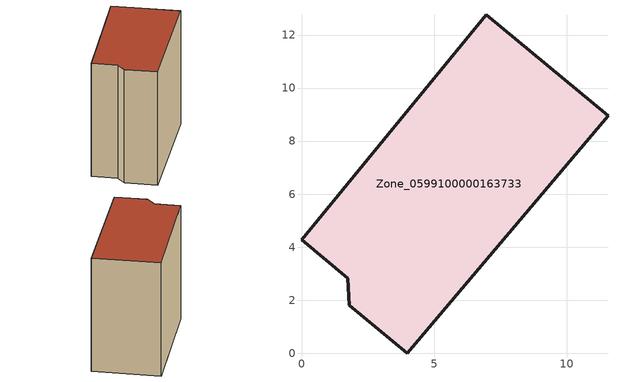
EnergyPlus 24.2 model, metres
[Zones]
Zone_0599100000163733
 floor ground (C_G): 1.79,1.81 1.74,2.83 0,4.28 6.96,12.76 11.56,8.95 3.99,0 z0
 wall outside (C_F): 1.74,2.83 1.79,1.81 3.99,0 11.56,8.95 6.96,12.76 0,4.28 1.74,2.83 z0:10.68
 roof outside (C_R): 6.96,12.76 0,4.28 1.74,2.83 1.79,1.81 3.99,0 11.56,8.95 z10.68
[BUILDING]
Pand.0599100000163733: North Axis=0; Terrain=City; Loads Convergence Tolerance Value=0.04; Temperature Convergence Tolerance Value=0.4; Solar Distribution=FullExterior; Maximum Number of Warmup Days=25; Minimum Number of Warmup Days=1
[Site:Location]
Rotterdam.The.Hague.AP_ZH_NLD Design_Conditions: Latitude=51.96; Longitude=4.45; Time Zone=1; Elevation=-4.5
[SITE:GROUNDTEMPERATURE:BUILDINGSURFACE]
18, 18, 18, 18, 18, 18, 18, 18, 18, 18, 18, 18
[MATERIAL] Thermal Absorptance=0.9; Solar Absorptance=0.7; Visible Absorptance=0.7
Name | Roughness | Thickness | Conductivity | Density | Specific Heat
G.TI.1946 | MediumSmooth | 0.15 | 1 | 540 | 1210
F.TI.1946 | Rough | 0.3 | 0.857143 | 1920 | 840
R.TI.1946 | MediumRough | 0.2 | 0.1 | 1500 | 1000
[CONSTRUCTION]
C_G: G.TI.1946
C_F: F.TI.1946
C_R: R.TI.1946
[ZONE]
Zone_0599100000163733: Type=1; Multiplier=1; Ceiling Height=Autocalculate; Volume=Autocalculate; Floor Area=autocalculate; Part of Total Floor Area=Yes
[ZONEINFILTRATION:DESIGNFLOWRATE]
Infil_Zone_0599100000163733: Zone or ZoneList or Space or SpaceList=Zone_0599100000163733; Schedule=AlwaysOn; Design Flow Rate Calculation Method=Flow/Area; Flow Rate per Floor Area=0.003; Constant Term Coefficient=1; Temperature Term Coefficient=0; Velocity Term Coefficient=0; Velocity Squared Term Coefficient=0
[HVACTEMPLATE:ZONE:IDEALLOADSAIRSYSTEM]
Zone_0599100000163733: Maximum Heating Supply Air Temperature=50; Minimum Cooling Supply Air Temperature=13; Maximum Heating Supply Air Humidity Ratio=0.0156; Minimum Cooling Supply Air Humidity Ratio=0.0077; Heating Limit=NoLimit; Cooling Limit=NoLimit; Dehumidification Control Type=ConstantSensibleHeatRatio; Cooling Sensible Heat Ratio=0.7; Dehumidification Setpoint=60; Humidification Control Type=None; Humidification Setpoint=30; Outdoor Air Method=None; Outdoor Air Flow Rate per Person=0.00944; Outdoor Air Flow Rate per Zone Floor Area=0; Outdoor Air Flow Rate per Zone=0; Demand Controlled Ventilation Type=None; Outdoor Air Economizer Type=NoEconomizer; Heat Recovery Type=None; Sensible Heat Recovery Effectiveness=0.7; Latent Heat Recovery Effectiveness=0.65
[ZONECONTROL:THERMOSTAT]
ThermostatControl_Zone_0599100000163733: Zone or ZoneList=Zone_0599100000163733; Control Type Schedule=DualSetpointControlType; Control 1=Thermostat_Zone_0599100000163733; Temperature Difference Between Cutout And Setpoint=0
[THERMOSTATSETPOINT:DUALSETPOINT]
Thermostat_Zone_0599100000163733: Heating Setpoint Temperature Schedule=HeatingSetpoint_Zone_0599100000163733; Cooling Setpoint Temperature Schedule=CoolingSetpoint_Zone_0599100000163733
[SCHEDULE:COMPACT]
HeatingSetpoint_Zone_0599100000163733: Through: 12/31, For: AllDays, Until: 24:00, 21
CoolingSetpoint_Zone_0599100000163733: Through: 12/31, For: AllDays, Until: 24:00, 24
DualSetpointControlType: Through: 12/31, For: AllDays, Until: 24:00, 4
AlwaysOn: Through: 12/31, For: AllDays, Until: 24:00, 1
